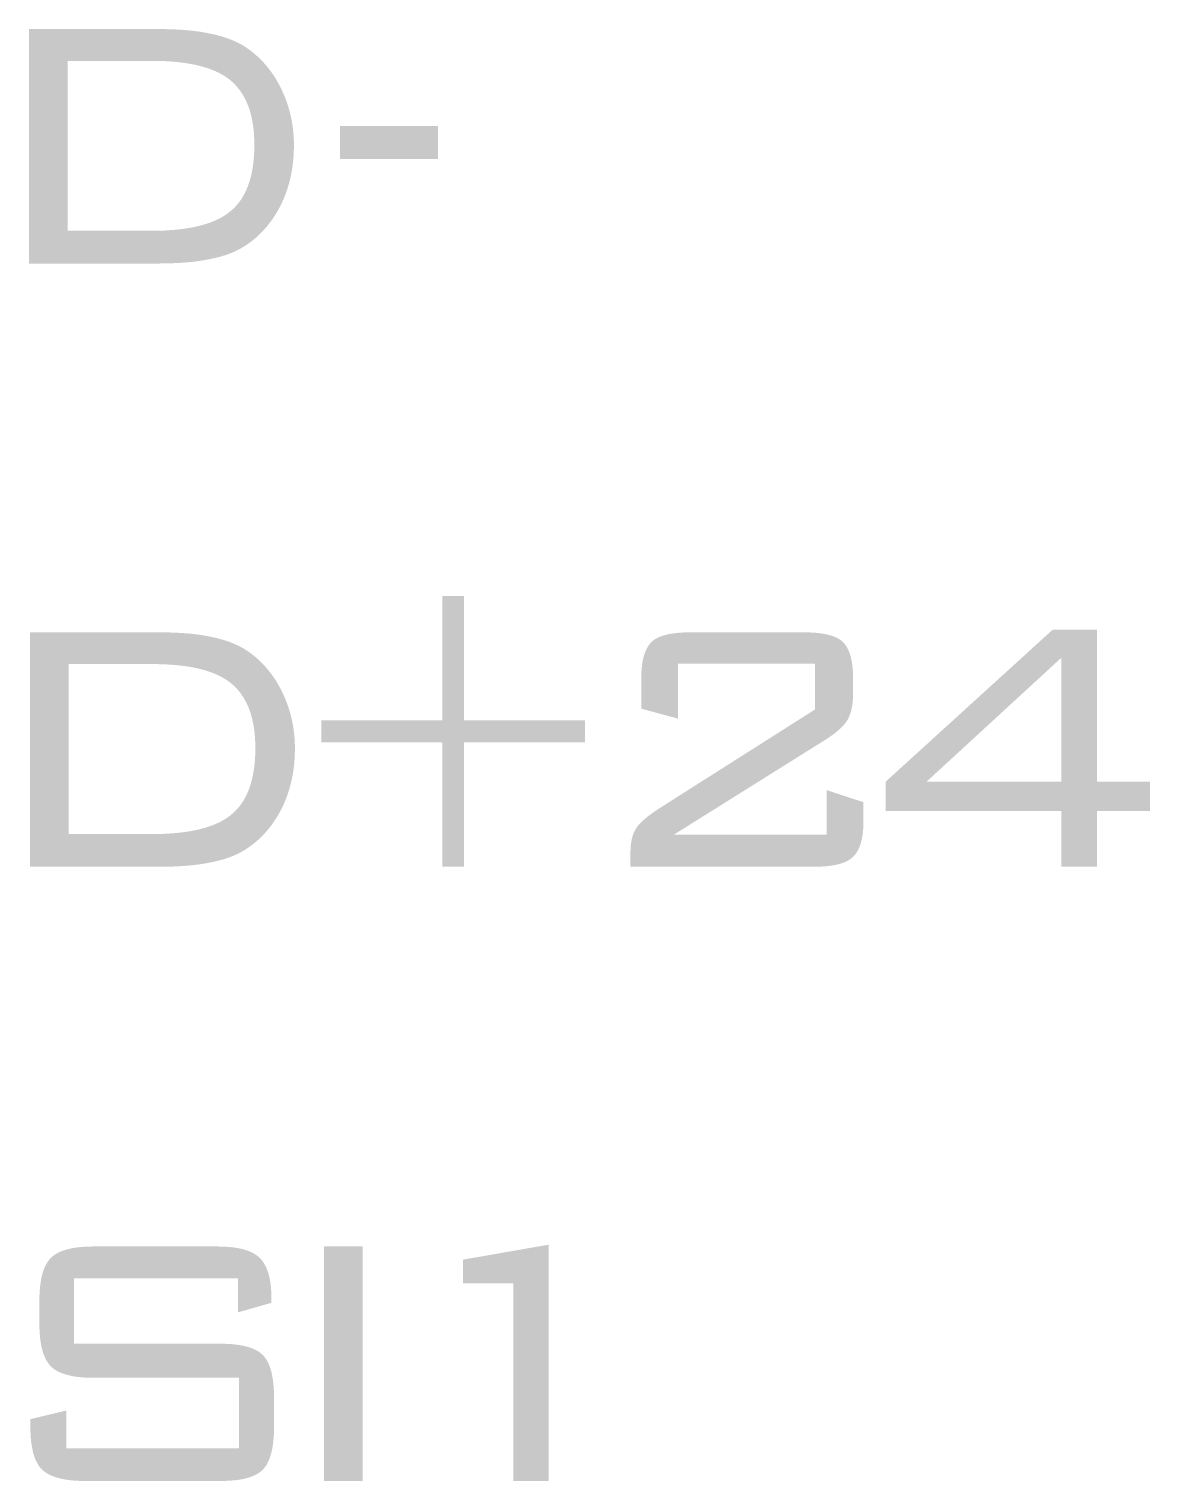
# Model space of a CAD drawing. Extents: x -45 to 645, y -160 to 467.
# Drawn here: x 620.95 to 627.91, y 170.81 to 179.83 of the extents above; entities that cross this region are included whole.
import ezdxf

# ---------------------------------------------------------------- set-up
doc = ezdxf.new("R2010")
doc.units = 0
doc.layers.add('预设值', color=7, linetype='Continuous', true_color=0x000000)

msp = doc.modelspace()

# ---------------------------------------------------------------- hatches: boundary and pattern name
at = {"layer": '预设值', "linetype": 'ByBlock'}
h = msp.add_hatch(color=0, dxfattribs=at)
h.paths.add_polyline_path([(620.9458, 179.8291), (621.7392, 179.8291), (621.7875, 179.8287), (621.8339, 179.8275), (621.8784, 179.8254), (621.9208, 179.8224), (621.9611, 179.8185), (621.9992, 179.8136), (622.0175, 179.8108), (622.0352, 179.8077), (622.0523, 179.8044), (622.1016, 179.794), (622.1174, 179.7901), (622.1328, 179.786), (622.1479, 179.7817), (622.1626, 179.777), (622.177, 179.7722), (622.1911, 179.767), (622.2048, 179.7616), (622.2182, 179.7559), (622.2313, 179.7499), (622.2441, 179.7437), (622.2566, 179.7373), (622.2688, 179.7305), (622.2808, 179.7235), (622.2924, 179.7162), (622.3095, 179.7043), (622.3261, 179.6919), (622.3422, 179.6789), (622.3579, 179.6654), (622.3731, 179.6514), (622.3879, 179.6369), (622.4022, 179.6218), (622.416, 179.6062), (622.4294, 179.59), (622.4423, 179.5734), (622.4548, 179.5562), (622.4668, 179.5384), (622.4784, 179.5202), (622.4895, 179.5014), (622.5001, 179.4821), (622.5103, 179.4622), (622.52, 179.442), (622.529, 179.4215), (622.5375, 179.4007), (622.5454, 179.3797), (622.5526, 179.3584), (622.5593, 179.3369), (622.5653, 179.3152), (622.5707, 179.2932), (622.5755, 179.271), (622.5797, 179.2486), (622.5832, 179.2259), (622.5861, 179.203), (622.5884, 179.1799), (622.59, 179.1566), (622.591, 179.1331), (622.5913, 179.1094), (622.591, 179.0842), (622.5901, 179.0593), (622.5887, 179.0347), (622.5866, 179.0104), (622.5839, 178.9865), (622.5806, 178.9628), (622.5767, 178.9395), (622.5721, 178.9164), (622.567, 178.8937), (622.5612, 178.8713), (622.5548, 178.8491), (622.5477, 178.8272), (622.5401, 178.8057), (622.5317, 178.7843), (622.5227, 178.7633), (622.5131, 178.7425), (622.5029, 178.7227), (622.4923, 178.7033), (622.4812, 178.6843), (622.4696, 178.6659), (622.4575, 178.648), (622.445, 178.6305), (622.432, 178.6136), (622.4185, 178.5972), (622.4045, 178.5813), (622.39, 178.566), (622.3826, 178.5585), (622.375, 178.5512), (622.3673, 178.544), (622.3595, 178.537), (622.3516, 178.5301), (622.3435, 178.5233), (622.3353, 178.5167), (622.327, 178.5102), (622.3185, 178.5039), (622.31, 178.4977), (622.3013, 178.4916), (622.2924, 178.4857), (622.2812, 178.4785), (622.2697, 178.4714), (622.2579, 178.4647), (622.2457, 178.4582), (622.2332, 178.452), (622.2203, 178.446), (622.2071, 178.4404), (622.1935, 178.4349), (622.1796, 178.4298), (622.1653, 178.4249), (622.1506, 178.4202), (622.1356, 178.4159), (622.1202, 178.4118), (622.1044, 178.4079), (622.0882, 178.4043), (622.0372, 178.3942), (622.0192, 178.3911), (622.0008, 178.3883), (621.9625, 178.3834), (621.9222, 178.3795), (621.8798, 178.3766), (621.8352, 178.3745), (621.7883, 178.3732), (621.7392, 178.3728), (621.7392, 178.3728), (620.9458, 178.3728), (620.9458, 178.3729)], flags=0)
h.paths.add_polyline_path([(622.1974, 179.5102), (622.2064, 179.5024), (622.2152, 179.4943), (622.2237, 179.4859), (622.2319, 179.4772), (622.2398, 179.4681), (622.2474, 179.4588), (622.2547, 179.4492), (622.2618, 179.4393), (622.2686, 179.4291), (622.2751, 179.4185), (622.2813, 179.4077), (622.2872, 179.3966), (622.2929, 179.3851), (622.2982, 179.3734), (622.3033, 179.3614), (622.3081, 179.349), (622.3126, 179.3364), (622.3168, 179.3234), (622.3207, 179.3101), (622.3244, 179.2965), (622.3277, 179.2827), (622.3308, 179.2685), (622.3336, 179.254), (622.336, 179.2391), (622.3382, 179.224), (622.3401, 179.2086), (622.3418, 179.1928), (622.3431, 179.1768), (622.3441, 179.1604), (622.3448, 179.1437), (622.3454, 179.1094), (622.3449, 179.0746), (622.3442, 179.0576), (622.3432, 179.0409), (622.3419, 179.0246), (622.3404, 179.0085), (622.3386, 178.9927), (622.3365, 178.9773), (622.3341, 178.9621), (622.3314, 178.9472), (622.3285, 178.9327), (622.3252, 178.9185), (622.3217, 178.9045), (622.3179, 178.8909), (622.3138, 178.8776), (622.3095, 178.8646), (622.3048, 178.8519), (622.2999, 178.8396), (622.2946, 178.8275), (622.2891, 178.8158), (622.2833, 178.8044), (622.2772, 178.7933), (622.2708, 178.7825), (622.2641, 178.7721), (622.2572, 178.762), (622.2536, 178.757), (622.2499, 178.7522), (622.2462, 178.7474), (622.2423, 178.7427), (622.2385, 178.7381), (622.2345, 178.7335), (622.2305, 178.7291), (622.2264, 178.7247), (622.2222, 178.7204), (622.2179, 178.7162), (622.2136, 178.7121), (622.2092, 178.7081), (622.2048, 178.7041), (622.1957, 178.6964), (622.1911, 178.6927), (622.1864, 178.689), (622.1816, 178.6853), (622.1767, 178.6818), (622.1717, 178.6782), (622.1613, 178.6714), (622.1506, 178.6647), (622.1394, 178.6583), (622.1278, 178.6522), (622.1159, 178.6463), (622.1035, 178.6406), (622.0907, 178.6351), (622.0775, 178.6299), (622.0639, 178.6249), (622.0498, 178.6202), (622.0354, 178.6157), (622.0206, 178.6114), (622.0053, 178.6074), (621.9896, 178.6036), (621.9736, 178.6001), (621.9571, 178.5968), (621.9402, 178.5937), (621.9052, 178.5883), (621.8686, 178.5839), (621.8303, 178.5805), (621.7904, 178.578), (621.7488, 178.5765), (621.7056, 178.576), (621.7056, 178.576), (621.1861, 178.576), (621.1861, 178.5761), (621.1861, 179.6316), (621.1861, 179.6316), (621.7056, 179.6316), (621.7478, 179.6312), (621.7885, 179.6298), (621.8277, 179.6274), (621.8654, 179.6242), (621.9015, 179.6199), (621.9361, 179.6148), (621.9529, 179.6118), (621.9692, 179.6087), (621.9852, 179.6053), (622.0008, 179.6016), (622.016, 179.5977), (622.0308, 179.5936), (622.0452, 179.5892), (622.0592, 179.5846), (622.0729, 179.5797), (622.0862, 179.5746), (622.099, 179.5693), (622.1115, 179.5637), (622.1236, 179.5579), (622.1353, 179.5518), (622.1467, 179.5455), (622.1576, 179.5389), (622.1681, 179.5321), (622.1783, 179.5251), (622.1832, 179.5214), (622.1881, 179.5178), (622.1928, 179.514)], flags=0)
for points in [[(623.4873, 179.022), (622.8782, 179.022), (622.8782, 179.022), (622.8782, 179.2279), (622.8782, 179.2279), (623.4873, 179.2279), (623.4873, 179.2279)], [(623.5141, 176.3081), (623.6482, 176.3081), (623.6482, 176.3081), (623.6482, 175.5349), (623.6483, 175.5349), (624.3998, 175.5349), (624.3998, 175.5349), (624.3998, 175.3994), (624.3998, 175.3994), (623.6482, 175.3994), (623.6482, 175.3994), (623.6482, 174.6261), (623.6482, 174.6261), (623.5141, 174.6261), (623.5141, 174.6262), (623.5141, 175.3994), (623.5141, 175.3994), (622.7626, 175.3994), (622.7626, 175.3994), (622.7626, 175.5349), (622.7627, 175.5349), (623.5141, 175.5349), (623.5141, 175.535)], [(624.749, 175.6082), (624.749, 175.7973), (624.7493, 175.8175), (624.7501, 175.8369), (624.7514, 175.8554), (624.7532, 175.8731), (624.7543, 175.8816), (624.7555, 175.89), (624.7568, 175.8981), (624.7583, 175.906), (624.7599, 175.9137), (624.7616, 175.9212), (624.7635, 175.9285), (624.7655, 175.9356), (624.7675, 175.9426), (624.7698, 175.9493), (624.7721, 175.9558), (624.7746, 175.9621), (624.7771, 175.9683), (624.7798, 175.9742), (624.7827, 175.9799), (624.7856, 175.9855), (624.7887, 175.9908), (624.7918, 175.996), (624.7951, 176.001), (624.7985, 176.0058), (624.8003, 176.0081), (624.8021, 176.0104), (624.8039, 176.0126), (624.8057, 176.0148), (624.8076, 176.017), (624.8094, 176.0191), (624.8114, 176.0211), (624.8133, 176.0231), (624.8153, 176.025), (624.8174, 176.0268), (624.8195, 176.0285), (624.8216, 176.0303), (624.8239, 176.032), (624.8261, 176.0337), (624.8285, 176.0354), (624.8309, 176.037), (624.8333, 176.0386), (624.8358, 176.0402), (624.8384, 176.0417), (624.841, 176.0433), (624.8465, 176.0462), (624.8521, 176.0491), (624.858, 176.0518), (624.8641, 176.0544), (624.8705, 176.0569), (624.8771, 176.0592), (624.8839, 176.0615), (624.891, 176.0636), (624.8983, 176.0657), (624.9059, 176.0676), (624.9136, 176.0694), (624.9217, 176.0711), (624.9299, 176.0726), (624.9384, 176.0741), (624.9561, 176.0766), (624.9748, 176.0787), (624.9944, 176.0803), (625.0151, 176.0815), (625.0366, 176.0822), (625.0592, 176.0824), (625.0593, 176.0824), (625.7548, 176.0824), (625.7774, 176.0822), (625.799, 176.0815), (625.8196, 176.0803), (625.8392, 176.0787), (625.8579, 176.0766), (625.8756, 176.0741), (625.8841, 176.0727), (625.8924, 176.0711), (625.9004, 176.0694), (625.9082, 176.0676), (625.9157, 176.0657), (625.923, 176.0637), (625.9301, 176.0615), (625.9369, 176.0593), (625.9435, 176.0569), (625.9499, 176.0544), (625.956, 176.0518), (625.9619, 176.0491), (625.9676, 176.0463), (625.973, 176.0433), (625.9756, 176.0418), (625.9782, 176.0402), (625.9807, 176.0387), (625.9832, 176.037), (625.9856, 176.0354), (625.9879, 176.0337), (625.9902, 176.032), (625.9924, 176.0303), (625.9946, 176.0286), (625.9967, 176.0268), (625.9987, 176.025), (626.0007, 176.0231), (626.0027, 176.0211), (626.0046, 176.0191), (626.0065, 176.017), (626.0083, 176.0148), (626.0102, 176.0126), (626.012, 176.0104), (626.0138, 176.0081), (626.0155, 176.0058), (626.0189, 176.001), (626.0222, 175.996), (626.0254, 175.9908), (626.0284, 175.9855), (626.0314, 175.9799), (626.0342, 175.9742), (626.0369, 175.9683), (626.0395, 175.9621), (626.0419, 175.9558), (626.0443, 175.9493), (626.0465, 175.9426), (626.0486, 175.9357), (626.0506, 175.9286), (626.0524, 175.9212), (626.0541, 175.9137), (626.0557, 175.906), (626.0572, 175.8981), (626.0585, 175.89), (626.0598, 175.8817), (626.0609, 175.8731), (626.0627, 175.8555), (626.064, 175.837), (626.0648, 175.8176), (626.065, 175.7974), (626.065, 175.7974), (626.065, 175.707), (626.0649, 175.6935), (626.0645, 175.6804), (626.0638, 175.6678), (626.0629, 175.6556), (626.0617, 175.6439), (626.0603, 175.6325), (626.0586, 175.6216), (626.0566, 175.6111), (626.0544, 175.601), (626.0519, 175.5913), (626.0505, 175.5865), (626.0491, 175.5819), (626.0477, 175.5774), (626.0461, 175.5729), (626.0445, 175.5686), (626.0428, 175.5643), (626.0411, 175.5601), (626.0393, 175.556), (626.0374, 175.552), (626.0355, 175.5481), (626.0335, 175.5443), (626.0314, 175.5405), (626.0292, 175.5368), (626.0269, 175.5331), (626.0244, 175.5293), (626.0218, 175.5255), (626.0189, 175.5216), (626.016, 175.5177), (626.0128, 175.5138), (626.0095, 175.5099), (626.0061, 175.506), (626.0025, 175.502), (625.9948, 175.494), (625.9865, 175.4859), (625.9777, 175.4777), (625.9682, 175.4695), (625.9582, 175.4612), (625.9476, 175.4529), (625.9364, 175.4445), (625.9247, 175.4361), (625.9124, 175.4276), (625.8996, 175.4192), (625.8862, 175.4107), (625.8862, 175.4107), (624.953, 174.8265), (624.9531, 174.8265), (625.9001, 174.8265), (625.9001, 174.8265), (625.9001, 175.1031), (625.9001, 175.1031), (626.1292, 175.0269), (626.1292, 175.0269), (626.1292, 174.9111), (626.129, 174.8909), (626.1282, 174.8716), (626.1269, 174.8531), (626.1251, 174.8354), (626.124, 174.8269), (626.1228, 174.8186), (626.1214, 174.8106), (626.12, 174.8027), (626.1184, 174.795), (626.1166, 174.7875), (626.1148, 174.7803), (626.1128, 174.7732), (626.1107, 174.7664), (626.1085, 174.7598), (626.1062, 174.7533), (626.1037, 174.7471), (626.1012, 174.7411), (626.0985, 174.7353), (626.0957, 174.7297), (626.0927, 174.7242), (626.0897, 174.719), (626.0881, 174.7165), (626.0865, 174.714), (626.0849, 174.7116), (626.0832, 174.7092), (626.0815, 174.7069), (626.0798, 174.7046), (626.0781, 174.7024), (626.0763, 174.7002), (626.0745, 174.6981), (626.0726, 174.696), (626.0708, 174.694), (626.0689, 174.692), (626.067, 174.6901), (626.061, 174.6843), (626.0588, 174.6824), (626.0567, 174.6805), (626.0544, 174.6787), (626.0521, 174.6769), (626.0497, 174.6751), (626.0473, 174.6734), (626.0448, 174.6717), (626.0423, 174.67), (626.0397, 174.6684), (626.037, 174.6667), (626.0343, 174.6652), (626.0315, 174.6636), (626.0257, 174.6606), (626.0197, 174.6578), (626.0135, 174.655), (626.007, 174.6524), (626.0003, 174.6499), (625.9933, 174.6476), (625.9861, 174.6454), (625.9787, 174.6433), (625.971, 174.6413), (625.9631, 174.6394), (625.9549, 174.6377), (625.9466, 174.6361), (625.9379, 174.6346), (625.92, 174.632), (625.9011, 174.6299), (625.8813, 174.6282), (625.8606, 174.6271), (625.8389, 174.6264), (625.8163, 174.6261), (625.8163, 174.6261), (624.682, 174.6261), (624.682, 174.6261), (624.682, 174.7164), (624.6822, 174.7289), (624.6827, 174.741), (624.6835, 174.7527), (624.6846, 174.7641), (624.686, 174.775), (624.6877, 174.7856), (624.6887, 174.7908), (624.6898, 174.7958), (624.6909, 174.8008), (624.6921, 174.8056), (624.6934, 174.8104), (624.6947, 174.8151), (624.6962, 174.8197), (624.6977, 174.8242), (624.6992, 174.8287), (624.7009, 174.833), (624.7026, 174.8373), (624.7044, 174.8414), (624.7062, 174.8455), (624.7082, 174.8495), (624.7101, 174.8534), (624.7122, 174.8572), (624.7143, 174.8609), (624.7165, 174.8646), (624.7188, 174.8681), (624.7211, 174.8716), (624.7235, 174.8748), (624.7261, 174.878), (624.7287, 174.8812), (624.7314, 174.8845), (624.7373, 174.891), (624.7435, 174.8976), (624.7502, 174.9042), (624.7574, 174.9109), (624.7649, 174.9177), (624.7728, 174.9246), (624.7811, 174.9315), (624.7898, 174.9385), (624.8083, 174.9526), (624.8283, 174.967), (624.8496, 174.9817), (624.8497, 174.9818), (625.8275, 175.6026), (625.8275, 175.6026), (625.8275, 175.8876), (625.8275, 175.8876), (624.9781, 175.8876), (624.9781, 175.8876), (624.9781, 175.5461), (624.9781, 175.5461)], [(622.2447, 171.8587), (622.2447, 172.0704), (622.2447, 172.0704), (621.225, 172.0704), (621.225, 172.0704), (621.225, 171.664), (621.2251, 171.664), (622.133, 171.6639), (622.1567, 171.6637), (622.1794, 171.6629), (622.2012, 171.6615), (622.222, 171.6597), (622.2419, 171.6572), (622.2516, 171.6558), (622.2609, 171.6543), (622.2701, 171.6526), (622.279, 171.6508), (622.2877, 171.6488), (622.2961, 171.6467), (622.3043, 171.6444), (622.3122, 171.642), (622.32, 171.6395), (622.3275, 171.6368), (622.3347, 171.634), (622.3417, 171.631), (622.3485, 171.6279), (622.355, 171.6247), (622.3613, 171.6213), (622.3643, 171.6195), (622.3673, 171.6178), (622.3702, 171.6159), (622.3731, 171.6141), (622.3759, 171.6122), (622.3786, 171.6102), (622.3813, 171.6083), (622.384, 171.6063), (622.3865, 171.6042), (622.389, 171.6021), (622.3915, 171.6), (622.3938, 171.5978), (622.3962, 171.5957), (622.3984, 171.5934), (622.4006, 171.5911), (622.4028, 171.5888), (622.4049, 171.5864), (622.407, 171.5839), (622.4091, 171.5814), (622.4111, 171.5788), (622.4131, 171.5762), (622.4151, 171.5734), (622.417, 171.5707), (622.4188, 171.5678), (622.4207, 171.5649), (622.4225, 171.5619), (622.4243, 171.5589), (622.426, 171.5558), (622.4294, 171.5494), (622.4326, 171.5428), (622.4357, 171.5359), (622.4386, 171.5288), (622.4414, 171.5214), (622.444, 171.5138), (622.4465, 171.5059), (622.4489, 171.4977), (622.4511, 171.4893), (622.4532, 171.4807), (622.4552, 171.4718), (622.457, 171.4626), (622.4587, 171.4531), (622.4602, 171.4435), (622.4616, 171.4335), (622.464, 171.4128), (622.4658, 171.3911), (622.4672, 171.3683), (622.468, 171.3445), (622.4682, 171.3196), (622.4682, 171.3196), (622.4682, 171.1559), (622.468, 171.1315), (622.4672, 171.1081), (622.4658, 171.0855), (622.464, 171.064), (622.4616, 171.0434), (622.4587, 171.0237), (622.457, 171.0143), (622.4552, 171.005), (622.4532, 170.9961), (622.4511, 170.9873), (622.4489, 170.9789), (622.4465, 170.9707), (622.444, 170.9627), (622.4414, 170.955), (622.4386, 170.9475), (622.4357, 170.9403), (622.4326, 170.9333), (622.4294, 170.9266), (622.426, 170.9201), (622.4243, 170.917), (622.4225, 170.9139), (622.4207, 170.9109), (622.4188, 170.908), (622.417, 170.9051), (622.4151, 170.9023), (622.4131, 170.8996), (622.4111, 170.8969), (622.4091, 170.8943), (622.407, 170.8918), (622.4049, 170.8893), (622.4028, 170.8869), (622.4006, 170.8845), (622.3984, 170.8822), (622.3962, 170.88), (622.3939, 170.8778), (622.3915, 170.8756), (622.3891, 170.8735), (622.3866, 170.8714), (622.384, 170.8694), (622.3814, 170.8674), (622.3788, 170.8654), (622.376, 170.8635), (622.3733, 170.8616), (622.3704, 170.8597), (622.3675, 170.8579), (622.3646, 170.8561), (622.3616, 170.8543), (622.3554, 170.8509), (622.3489, 170.8477), (622.3423, 170.8446), (622.3353, 170.8416), (622.3282, 170.8388), (622.3208, 170.8361), (622.3132, 170.8336), (622.3053, 170.8312), (622.2971, 170.8289), (622.2888, 170.8268), (622.2802, 170.8248), (622.2713, 170.823), (622.2622, 170.8213), (622.2528, 170.8197), (622.2432, 170.8183), (622.2232, 170.8159), (622.2022, 170.814), (622.1802, 170.8127), (622.1571, 170.8119), (622.133, 170.8116), (622.133, 170.8116), (621.2921, 170.8116), (621.268, 170.8119), (621.2448, 170.8128), (621.2227, 170.8143), (621.2015, 170.8163), (621.1813, 170.819), (621.1716, 170.8205), (621.1621, 170.8222), (621.1528, 170.824), (621.1438, 170.826), (621.1351, 170.8281), (621.1266, 170.8303), (621.1183, 170.8327), (621.1103, 170.8352), (621.1026, 170.8379), (621.095, 170.8407), (621.0878, 170.8436), (621.0807, 170.8467), (621.0739, 170.8499), (621.0674, 170.8533), (621.0611, 170.8568), (621.0551, 170.8604), (621.0521, 170.8623), (621.0493, 170.8642), (621.0464, 170.8661), (621.0437, 170.8681), (621.041, 170.8701), (621.0384, 170.8721), (621.0358, 170.8742), (621.0333, 170.8763), (621.0309, 170.8784), (621.0285, 170.8806), (621.0262, 170.8828), (621.0239, 170.885), (621.0217, 170.8873), (621.0195, 170.8896), (621.0174, 170.8921), (621.0153, 170.8945), (621.0132, 170.897), (621.0112, 170.8996), (621.0092, 170.9023), (621.0073, 170.905), (621.0054, 170.9078), (621.0035, 170.9106), (621.0016, 170.9135), (620.9998, 170.9165), (620.9981, 170.9195), (620.9963, 170.9226), (620.993, 170.929), (620.9897, 170.9356), (620.9867, 170.9424), (620.9837, 170.9495), (620.9809, 170.9569), (620.9783, 170.9645), (620.9758, 170.9723), (620.9734, 170.9804), (620.9712, 170.9888), (620.9691, 170.9974), (620.9671, 171.0062), (620.9653, 171.0153), (620.9636, 171.0246), (620.9621, 171.0342), (620.9607, 171.044), (620.9583, 171.0644), (620.9564, 171.0859), (620.9551, 171.1082), (620.9543, 171.1316), (620.954, 171.156), (620.954, 171.156), (620.954, 171.1955), (620.954, 171.1955), (621.1775, 171.2491), (621.1775, 171.2491), (621.1775, 171.0148), (621.1776, 171.0148), (622.2503, 171.0148), (622.2503, 171.0148), (622.2503, 171.4523), (622.2503, 171.4523), (621.3452, 171.4523), (621.3211, 171.4526), (621.298, 171.4535), (621.2758, 171.455), (621.2546, 171.457), (621.2345, 171.4597), (621.2248, 171.4612), (621.2153, 171.4629), (621.2061, 171.4647), (621.1972, 171.4667), (621.1885, 171.4688), (621.18, 171.471), (621.1719, 171.4734), (621.1639, 171.4759), (621.1562, 171.4786), (621.1488, 171.4814), (621.1416, 171.4843), (621.1347, 171.4874), (621.1281, 171.4906), (621.1217, 171.494), (621.1155, 171.4975), (621.1126, 171.4992), (621.1097, 171.5011), (621.1068, 171.5029), (621.104, 171.5048), (621.1013, 171.5068), (621.0987, 171.5087), (621.0961, 171.5107), (621.0936, 171.5127), (621.0911, 171.5148), (621.0887, 171.5169), (621.0864, 171.519), (621.0841, 171.5212), (621.0819, 171.5234), (621.0776, 171.5279), (621.0754, 171.5302), (621.0733, 171.5327), (621.0712, 171.5351), (621.0691, 171.5377), (621.0671, 171.5402), (621.0651, 171.5429), (621.0632, 171.5456), (621.0613, 171.5484), (621.0594, 171.5512), (621.0575, 171.5541), (621.0557, 171.5571), (621.054, 171.5601), (621.0522, 171.5632), (621.0489, 171.5696), (621.0456, 171.5762), (621.0426, 171.583), (621.0396, 171.5901), (621.0368, 171.5975), (621.0342, 171.6051), (621.0317, 171.613), (621.0293, 171.6211), (621.0271, 171.6294), (621.025, 171.638), (621.023, 171.6468), (621.0212, 171.6559), (621.0195, 171.6653), (621.018, 171.6748), (621.0166, 171.6847), (621.0142, 171.7051), (621.0123, 171.7265), (621.011, 171.7489), (621.0102, 171.7723), (621.0099, 171.7966), (621.0099, 171.7966), (621.0099, 171.9236), (621.0102, 171.948), (621.011, 171.9714), (621.0123, 171.9938), (621.0142, 172.0152), (621.0166, 172.0356), (621.018, 172.0454), (621.0195, 172.055), (621.0212, 172.0643), (621.023, 172.0734), (621.025, 172.0822), (621.0271, 172.0908), (621.0293, 172.0992), (621.0317, 172.1073), (621.0342, 172.1151), (621.0368, 172.1227), (621.0396, 172.1301), (621.0426, 172.1372), (621.0456, 172.144), (621.0489, 172.1506), (621.0522, 172.157), (621.054, 172.1601), (621.0557, 172.1631), (621.0575, 172.1661), (621.0594, 172.169), (621.0613, 172.1718), (621.0632, 172.1746), (621.0651, 172.1773), (621.0671, 172.1799), (621.0691, 172.1825), (621.0712, 172.185), (621.0733, 172.1875), (621.0754, 172.1899), (621.0776, 172.1922), (621.0819, 172.1968), (621.0841, 172.199), (621.0864, 172.2011), (621.0887, 172.2033), (621.0911, 172.2054), (621.0936, 172.2074), (621.0961, 172.2095), (621.0987, 172.2115), (621.1013, 172.2134), (621.104, 172.2154), (621.1068, 172.2173), (621.1097, 172.2191), (621.1126, 172.221), (621.1155, 172.2228), (621.1217, 172.2262), (621.1281, 172.2296), (621.1347, 172.2328), (621.1416, 172.2359), (621.1488, 172.2388), (621.1562, 172.2416), (621.1639, 172.2443), (621.1719, 172.2468), (621.18, 172.2492), (621.1885, 172.2515), (621.1972, 172.2536), (621.2061, 172.2555), (621.2153, 172.2574), (621.2248, 172.259), (621.2345, 172.2606), (621.2546, 172.2632), (621.2758, 172.2653), (621.298, 172.2667), (621.3211, 172.2676), (621.3452, 172.2679), (621.3453, 172.2679), (622.1134, 172.2679), (622.137, 172.2677), (622.1597, 172.2669), (622.1813, 172.2655), (622.202, 172.2636), (622.2218, 172.2612), (622.2313, 172.2598), (622.2406, 172.2582), (622.2497, 172.2565), (622.2585, 172.2547), (622.2671, 172.2527), (622.2754, 172.2506), (622.2836, 172.2484), (622.2915, 172.246), (622.2992, 172.2434), (622.3066, 172.2408), (622.3139, 172.2379), (622.3209, 172.235), (622.3276, 172.2319), (622.3342, 172.2286), (622.3405, 172.2252), (622.3467, 172.2217), (622.3526, 172.218), (622.3554, 172.2161), (622.3582, 172.2141), (622.361, 172.2122), (622.3637, 172.2102), (622.3664, 172.2081), (622.369, 172.206), (622.3715, 172.2039), (622.374, 172.2017), (622.3764, 172.1996), (622.3788, 172.1973), (622.381, 172.1951), (622.3832, 172.1927), (622.3854, 172.1904), (622.3875, 172.1879), (622.3895, 172.1855), (622.3916, 172.183), (622.3956, 172.1778), (622.3994, 172.1724), (622.4032, 172.1668), (622.4068, 172.161), (622.4102, 172.155), (622.4135, 172.1488), (622.4167, 172.1424), (622.4198, 172.1358), (622.4227, 172.129), (622.4255, 172.1219), (622.4281, 172.1147), (622.4306, 172.1073), (622.433, 172.0996), (622.4352, 172.0918), (622.4373, 172.0838), (622.4392, 172.0755), (622.441, 172.067), (622.4427, 172.0584), (622.4442, 172.0495), (622.4456, 172.0404), (622.4468, 172.0311), (622.4489, 172.0118), (622.4503, 171.9918), (622.4512, 171.9708), (622.4515, 171.949), (622.4515, 171.949), (622.4515, 171.918), (622.4515, 171.918)], [(623.0179, 170.8116), (622.7776, 170.8116), (622.7776, 170.8117), (622.7776, 172.2679), (622.7776, 172.2679), (623.0179, 172.2679), (623.0179, 172.2679)], [(624.1747, 170.8116), (623.954, 170.8116), (623.954, 170.8117), (623.954, 172.0393), (623.954, 172.0393), (623.6411, 172.0393), (623.6411, 172.0393), (623.6411, 172.1861), (623.6411, 172.1861), (624.1747, 172.2792), (624.1747, 172.2792)]]:
    msp.add_hatch(color=0, dxfattribs=at).paths.add_polyline_path(points, flags=0)
h = msp.add_hatch(color=0, dxfattribs=at)
h.paths.add_polyline_path([(620.952, 176.0824), (621.7453, 176.0824), (621.7936, 176.082), (621.84, 176.0808), (621.8845, 176.0787), (621.9269, 176.0757), (621.9673, 176.0718), (622.0054, 176.0669), (622.0237, 176.0641), (622.0414, 176.061), (622.0585, 176.0577), (622.1078, 176.0473), (622.1236, 176.0434), (622.139, 176.0393), (622.1541, 176.035), (622.1688, 176.0303), (622.1832, 176.0255), (622.1972, 176.0203), (622.2109, 176.0149), (622.2243, 176.0092), (622.2374, 176.0032), (622.2502, 175.997), (622.2627, 175.9906), (622.2749, 175.9838), (622.2869, 175.9768), (622.2985, 175.9695), (622.3156, 175.9576), (622.3322, 175.9452), (622.3483, 175.9322), (622.364, 175.9187), (622.3792, 175.9047), (622.394, 175.8902), (622.4083, 175.8751), (622.4221, 175.8595), (622.4355, 175.8433), (622.4484, 175.8267), (622.4609, 175.8095), (622.4729, 175.7917), (622.4845, 175.7735), (622.4956, 175.7547), (622.5062, 175.7354), (622.5164, 175.7155), (622.5261, 175.6953), (622.5351, 175.6748), (622.5436, 175.654), (622.5515, 175.633), (622.5587, 175.6117), (622.5654, 175.5902), (622.5714, 175.5685), (622.5768, 175.5465), (622.5816, 175.5243), (622.5858, 175.5019), (622.5893, 175.4792), (622.5922, 175.4563), (622.5945, 175.4332), (622.5961, 175.4099), (622.5971, 175.3864), (622.5974, 175.3627), (622.5971, 175.3375), (622.5962, 175.3126), (622.5948, 175.288), (622.5927, 175.2637), (622.59, 175.2398), (622.5867, 175.2161), (622.5828, 175.1928), (622.5782, 175.1697), (622.5731, 175.147), (622.5673, 175.1246), (622.5609, 175.1024), (622.5538, 175.0805), (622.5462, 175.059), (622.5378, 175.0376), (622.5288, 175.0166), (622.5192, 174.9958), (622.509, 174.976), (622.4984, 174.9566), (622.4873, 174.9376), (622.4757, 174.9192), (622.4636, 174.9013), (622.4511, 174.8838), (622.4381, 174.8669), (622.4246, 174.8505), (622.4106, 174.8346), (622.3961, 174.8193), (622.3887, 174.8118), (622.3811, 174.8045), (622.3734, 174.7973), (622.3656, 174.7903), (622.3577, 174.7834), (622.3496, 174.7766), (622.3414, 174.77), (622.3331, 174.7635), (622.3246, 174.7572), (622.3161, 174.751), (622.3074, 174.7449), (622.2985, 174.739), (622.2873, 174.7318), (622.2758, 174.7247), (622.264, 174.718), (622.2518, 174.7115), (622.2393, 174.7053), (622.2265, 174.6993), (622.2133, 174.6937), (622.1997, 174.6882), (622.1858, 174.6831), (622.1715, 174.6782), (622.1568, 174.6735), (622.1418, 174.6692), (622.1264, 174.6651), (622.1106, 174.6612), (622.0944, 174.6576), (622.0434, 174.6475), (622.0254, 174.6444), (622.007, 174.6416), (621.9687, 174.6367), (621.9283, 174.6328), (621.8859, 174.6299), (621.8413, 174.6278), (621.7944, 174.6265), (621.7453, 174.6261), (621.7453, 174.6261), (620.952, 174.6261), (620.952, 174.6262)], flags=0)
h.paths.add_polyline_path([(622.2035, 175.7635), (622.2125, 175.7557), (622.2213, 175.7476), (622.2298, 175.7392), (622.238, 175.7305), (622.2459, 175.7214), (622.2535, 175.7121), (622.2609, 175.7025), (622.2679, 175.6926), (622.2747, 175.6824), (622.2812, 175.6718), (622.2874, 175.661), (622.2934, 175.6499), (622.299, 175.6384), (622.3044, 175.6267), (622.3095, 175.6147), (622.3142, 175.6023), (622.3188, 175.5897), (622.323, 175.5767), (622.3269, 175.5634), (622.3305, 175.5498), (622.3339, 175.536), (622.337, 175.5218), (622.3397, 175.5073), (622.3422, 175.4924), (622.3444, 175.4773), (622.3463, 175.4619), (622.3479, 175.4461), (622.3493, 175.4301), (622.3503, 175.4137), (622.351, 175.397), (622.3515, 175.38), (622.3516, 175.3627), (622.3511, 175.3279), (622.3504, 175.3109), (622.3494, 175.2942), (622.3481, 175.2779), (622.3466, 175.2618), (622.3448, 175.246), (622.3427, 175.2306), (622.3403, 175.2154), (622.3376, 175.2005), (622.3347, 175.186), (622.3314, 175.1718), (622.3279, 175.1578), (622.3241, 175.1442), (622.32, 175.1309), (622.3156, 175.1179), (622.311, 175.1052), (622.306, 175.0929), (622.3008, 175.0808), (622.2953, 175.0691), (622.2895, 175.0577), (622.2834, 175.0466), (622.277, 175.0358), (622.2703, 175.0254), (622.2633, 175.0153), (622.2597, 175.0103), (622.256, 175.0055), (622.2523, 175.0007), (622.2485, 174.996), (622.2446, 174.9914), (622.2406, 174.9868), (622.2366, 174.9824), (622.2325, 174.978), (622.2283, 174.9737), (622.2241, 174.9695), (622.2197, 174.9654), (622.2153, 174.9614), (622.2109, 174.9574), (622.2018, 174.9497), (622.1972, 174.946), (622.1925, 174.9423), (622.1877, 174.9386), (622.1828, 174.9351), (622.1778, 174.9315), (622.1674, 174.9247), (622.1567, 174.918), (622.1455, 174.9116), (622.134, 174.9055), (622.122, 174.8996), (622.1096, 174.8939), (622.0968, 174.8884), (622.0836, 174.8832), (622.07, 174.8782), (622.056, 174.8735), (622.0415, 174.869), (622.0267, 174.8647), (622.0115, 174.8607), (621.9958, 174.8569), (621.9797, 174.8534), (621.9633, 174.8501), (621.9464, 174.847), (621.9114, 174.8416), (621.8747, 174.8372), (621.8365, 174.8338), (621.7966, 174.8313), (621.755, 174.8298), (621.7118, 174.8293), (621.7118, 174.8293), (621.1922, 174.8293), (621.1922, 174.8294), (621.1922, 175.8849), (621.1922, 175.8849), (621.7118, 175.8849), (621.754, 175.8845), (621.7947, 175.8831), (621.8339, 175.8807), (621.8715, 175.8775), (621.9077, 175.8732), (621.9423, 175.8681), (621.959, 175.8651), (621.9754, 175.862), (621.9913, 175.8586), (622.0069, 175.8549), (622.0221, 175.851), (622.0369, 175.8469), (622.0513, 175.8425), (622.0654, 175.8379), (622.079, 175.833), (622.0923, 175.8279), (622.1052, 175.8226), (622.1176, 175.817), (622.1297, 175.8112), (622.1415, 175.8051), (622.1528, 175.7988), (622.1637, 175.7922), (622.1742, 175.7854), (622.1844, 175.7784), (622.1893, 175.7747), (622.1942, 175.7711), (622.1989, 175.7673)], flags=0)
h = msp.add_hatch(color=0, dxfattribs=at)
h.paths.add_polyline_path([(627.5794, 174.6261), (627.3587, 174.6261), (627.3587, 174.6261), (627.3587, 174.9732), (627.3587, 174.9732), (626.2663, 174.9732), (626.2663, 174.9732), (626.2663, 175.1539), (626.2664, 175.154), (627.3056, 176.0993), (627.3056, 176.0993), (627.5794, 176.0993), (627.5794, 176.0993), (627.5794, 175.1539), (627.5794, 175.1539), (627.9091, 175.1539), (627.9091, 175.1539), (627.9091, 174.9732), (627.9091, 174.9732), (627.5794, 174.9732), (627.5794, 174.9732)], flags=0)
h.paths.add_polyline_path([(626.5205, 175.1539), (627.3587, 175.9244), (627.3587, 175.9244), (627.3587, 175.1539), (627.3587, 175.1539)], flags=0)

doc.saveas('drawing.dxf')
